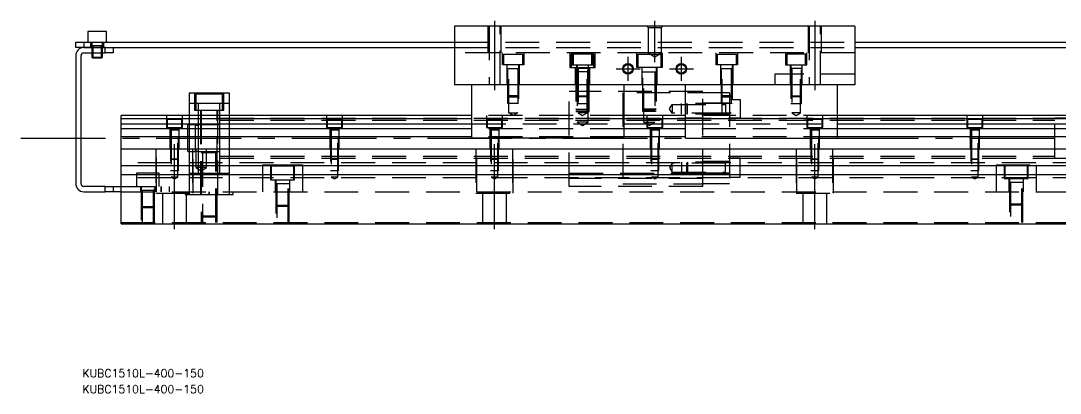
# Model space of a CAD drawing. Extents: x -21 to 603, y -311 to 112.
# Drawn here: x -20.6 to 369, y -310.7 to -171.2 of the extents above; entities that cross this region are included whole.
import ezdxf

# ---------------------------------------------------------------- set-up
doc = ezdxf.new("R2010")
doc.units = 0
doc.linetypes.add('CENTER', pattern=[50.8, 31.75, -6.35, 6.35, -6.35])
doc.linetypes.add('DASHED', pattern=[19.05, 12.7, -6.35])
doc.layers.get('0').update_dxf_attribs({"linetype": 'CONTINUOUS'})
doc.layers.add('CENTER', color=1, linetype='CENTER')
doc.styles.get("Standard").update_dxf_attribs({"font": 'txt.shx', "height": 3, "bigfont": 'bigfont.shx'})

# ---------------------------------------------------------------- blocks, each defined once
blk = doc.blocks.new('*U2')
at = {"color": 7, "linetype": 'CONTINUOUS'}
blk.add_text('KUBC1510L-400-150', height=3, dxfattribs=at).set_placement((2.49, -310.66))
blk = doc.blocks.new('*U3')
at = {"color": 7, "linetype": 'CONTINUOUS'}
blk.add_text('KUBC1510L-400-150', height=3, dxfattribs=at).set_placement((2.49, -304.7))

msp = doc.modelspace()

# ---------------------------------------------------------------- linework, layer by layer
at = {"color": 7, "linetype": 'CONTINUOUS'}
for p, q in [((11.5, -175.2), (4.5, -175.2)), ((4.5, -175.2), (4.5, -179.2)), ((11.5, -179.2), (11.5, -175.2)), ((142, -173.2), (142, -195.2)), ((292, -173.2), (142, -173.2)), ((292, -173.2), (292, -195.2)), ((0, -181.2), (0, -179.2)), ((0, -179.2), (3, -179.2)), ((3, -179.2), (3, -181.2)), ((3, -179.2), (142, -179.2)), ((292, -179.2), (431, -179.2)), ((3, -181.2), (0, -181.2)), ((3, -181.2), (11, -181.2)), ((11, -181.2), (3, -181.2)), ((11, -181.2), (142, -181.2)), ((11, -183.2), (11, -181.2)), ((14, -181.2), (14, -183.2)), ((292, -181.2), (423, -181.2)), ((0, -184.2), (0, -232.2)), ((2, -232.2), (2, -184.2)), ((3, -183.2), (11, -183.2)), ((6, -183.2), (6, -184.85)), ((6, -184.85), (10, -184.85)), ((6, -184.85), (6.35, -185.2)), ((6.35, -183.2), (6.35, -185.2)), ((9.65, -185.2), (6.35, -185.2)), ((9.65, -185.2), (9.65, -183.2)), ((9.65, -185.2), (10, -184.85)), ((10, -184.85), (10, -183.2)), ((14, -183.2), (11, -183.2)), ((42.5, -198.2), (57.5, -198.2)), ((42.5, -198.2), (42.5, -206.7)), ((57.5, -198.2), (57.5, -206.7)), ((292, -195.2), (142, -195.2)), ((148.5, -215.2), (148.5, -195.2)), ((205.5, -215.2), (205.5, -195.2)), ((228.5, -215.2), (228.5, -195.2)), ((285.5, -215.2), (285.5, -195.2)), ((148.5, -206.7), (17, -206.7)), ((17, -247.2), (17, -206.7)), ((148.5, -207.952272), (17, -207.952272)), ((17, -209.72668), (148.5, -209.72668)), ((228.5, -206.7), (205.5, -206.7)), ((228.5, -207.952272), (205.5, -207.952272)), ((205.5, -209.72668), (228.5, -209.72668)), ((417, -206.7), (285.5, -206.7)), ((417, -207.952272), (285.5, -207.952272)), ((285.5, -209.72668), (417, -209.72668)), ((148.5, -211.623076), (17, -211.623076)), ((228.5, -211.623076), (205.5, -211.623076)), ((417, -211.623076), (285.5, -211.623076)), ((148.5, -214.677372), (17, -214.677372)), ((205.5, -215.2), (148.5, -215.2)), ((228.5, -214.677372), (205.5, -214.677372)), ((228.5, -215.2), (285.5, -215.2)), ((417, -214.677372), (285.5, -214.677372)), ((17, -219.2), (417, -219.2)), ((53.000006, -220.7), (46.999994, -220.7)), ((53.000006, -220.7), (46.999994, -220.7)), ((417, -225.5), (17, -225.5)), ((417, -228.9), (17, -228.9)), ((11, -233.2), (3, -233.2)), ((11, -235.2), (11, -233.2)), ((11, -233.2), (14, -233.2)), ((14, -233.2), (14, -235.2)), ((14, -233.2), (17, -233.2)), ((3, -235.2), (11, -235.2)), ((14, -235.2), (11, -235.2)), ((17, -235.2), (14, -235.2)), ((17, -247.2), (417, -247.2))]:
    msp.add_line(p, q, dxfattribs=at)
at = {"color": 3, "linetype": 'DASHED'}
for p, q in [((154.500006, -173.2), (154.500006, -183.2)), ((154.9, -173.2), (154.9, -195.2)), ((159.1, -195.2), (159.1, -173.2)), ((159.499994, -183.2), (159.499994, -173.2)), ((214.5, -173.7), (214, -173.2)), ((214.5, -173.7), (214.5, -183.2)), ((214.5, -173.7), (219.5, -173.7)), ((219.5, -173.7), (220, -173.2)), ((219.5, -183.2), (219.5, -173.7)), ((274.500006, -173.2), (274.500006, -183.2)), ((274.9, -173.2), (274.9, -195.2)), ((279.1, -195.2), (279.1, -173.2)), ((279.499994, -183.2), (279.499994, -173.2)), ((5.5, -179.2), (5.5, -181.2)), ((6, -179.2), (6, -183.2)), ((10, -183.2), (10, -179.2)), ((10.5, -181.2), (10.5, -179.2)), ((142, -179.2), (292, -179.2)), ((9.783332, -180.6), (6.216708, -180.6)), ((6.35, -180.6), (6.35, -183.2)), ((9.65, -183.2), (9.65, -180.6)), ((142, -181.2), (292, -181.2)), ((292, -183.2), (142, -183.2)), ((160, -187.7), (160, -183.2)), ((160.5, -183.7), (167.5, -183.7)), ((160.5, -187.7), (160.5, -183.7)), ((167.5, -183.7), (167.5, -187.7)), ((168, -183.2), (168, -187.7)), ((185.25, -183.2), (185.25, -188.7)), ((186.5, -183.7), (185.75, -183.7)), ((185.75, -183.7), (185.75, -188.7)), ((186, -183.2), (186, -187.7)), ((193.5, -183.7), (186.5, -183.7)), ((186.5, -183.7), (186.5, -187.7)), ((193.5, -183.7), (186.5, -183.7)), ((193.5, -187.7), (193.5, -183.7)), ((194.25, -183.7), (193.5, -183.7)), ((194, -187.7), (194, -183.2)), ((194.25, -188.7), (194.25, -183.7)), ((194.75, -188.7), (194.75, -183.2)), ((210.25, -188.7), (210.25, -183.2)), ((210.75, -183.7), (211.5, -183.7)), ((210.75, -188.7), (210.75, -183.7)), ((211.5, -183.7), (218.5, -183.7)), ((219.5, -183.2), (214.5, -183.2)), ((214.5, -183.2), (217, -184.643376)), ((217, -184.643376), (219.5, -183.2)), ((218.5, -183.7), (219.25, -183.7)), ((219.25, -183.7), (219.25, -188.7)), ((219.75, -183.2), (219.75, -188.7)), ((240, -187.7), (240, -183.2)), ((240.5, -183.7), (247.5, -183.7)), ((240.5, -187.7), (240.5, -183.7)), ((247.5, -183.7), (247.5, -187.7)), ((248, -183.2), (248, -187.7)), ((266, -183.2), (266, -187.7)), ((273.5, -183.7), (266.5, -183.7)), ((266.5, -183.7), (266.5, -187.7)), ((273.5, -187.7), (273.5, -183.7)), ((274, -187.7), (274, -183.2)), ((168, -187.7), (160, -187.7)), ((161.75, -195.2), (161.75, -187.7)), ((162.000006, -202.2), (161.999986, -187.7)), ((161.999994, -189.1), (166.000006, -189.1)), ((162.35, -205.7), (162.35, -189.1)), ((165.65, -189.1), (165.65, -205.7)), ((166.000014, -187.7), (165.999994, -202.2)), ((166.25, -187.7), (166.25, -195.2)), ((185.25, -188.7), (194.75, -188.7)), ((186, -187.7), (194, -187.7)), ((187.25, -188.7), (187.25, -195.2)), ((192.500006, -190.3), (187.499994, -190.3)), ((187.500006, -188.7), (187.500006, -205.2)), ((187.75, -187.7), (187.75, -195.2)), ((187.9, -190.3), (187.9, -209.2)), ((187.999986, -187.7), (188.000006, -202.2)), ((192.000006, -189.1), (187.999994, -189.1)), ((188.35, -189.1), (188.35, -205.7)), ((191.65, -205.7), (191.65, -189.1)), ((191.999994, -202.2), (192.000014, -187.7)), ((192.1, -209.2), (192.1, -190.3)), ((192.25, -195.2), (192.25, -187.7)), ((192.499994, -205.2), (192.499994, -188.7)), ((192.75, -195.2), (192.75, -188.7)), ((219.75, -188.7), (210.25, -188.7)), ((212.25, -195.2), (212.25, -188.7)), ((212.499994, -190.3), (217.500006, -190.3)), ((212.500006, -205.2), (212.500006, -188.7)), ((212.9, -209.2), (212.9, -190.3)), ((217.1, -190.3), (217.1, -209.2)), ((217.499994, -188.7), (217.499994, -205.2)), ((217.75, -188.7), (217.75, -195.2)), ((248, -187.7), (240, -187.7)), ((241.75, -195.2), (241.75, -187.7)), ((242.000006, -202.2), (241.999986, -187.7)), ((241.999994, -189.1), (246.000006, -189.1)), ((242.35, -205.7), (242.35, -189.1)), ((245.65, -189.1), (245.65, -205.7)), ((246.000014, -187.7), (245.999994, -202.2)), ((246.25, -187.7), (246.25, -195.2)), ((266, -187.7), (274, -187.7)), ((267.75, -187.7), (267.75, -195.2)), ((267.999986, -187.7), (268.000006, -202.2)), ((272.000006, -189.1), (267.999994, -189.1)), ((268.35, -189.1), (268.35, -205.7)), ((271.65, -205.7), (271.65, -189.1)), ((271.999994, -202.2), (272.000014, -187.7)), ((272.25, -195.2), (272.25, -187.7)), ((262, -191.2), (262, -195.2)), ((292, -191.2), (262, -191.2)), ((44.5, -198.2), (44.5, -204.7)), ((55, -198.7), (45, -198.7)), ((45, -198.7), (45, -204.7)), ((55, -204.7), (55, -198.7)), ((55.5, -204.7), (55.5, -198.2)), ((185, -233.2), (185, -195.2)), ((235, -197.7), (185, -197.7)), ((242, -198.2), (205, -198.2)), ((205, -198.2), (205, -232.2)), ((235, -233.2), (235, -195.2)), ((235, -232.2), (235, -198.2)), ((242.35, -198.2), (242, -198.2)), ((245, -198.2), (242.35, -198.2)), ((245, -198.2), (245, -232.2)), ((46, -202.2), (42.5, -202.2)), ((46, -204.7), (46, -202.2)), ((54, -202.2), (46, -202.2)), ((54, -204.7), (54, -202.2)), ((57.5, -202.2), (54, -202.2)), ((166, -199.35), (162, -199.35)), ((162.35, -199.7), (162, -199.35)), ((165.999994, -202.2), (162.000006, -202.2)), ((162.35, -199.7), (165.65, -199.7)), ((166, -199.35), (165.65, -199.7)), ((188, -199.35), (192, -199.35)), ((188, -199.35), (188.35, -199.7)), ((188.000006, -202.2), (191.999994, -202.2)), ((191.65, -199.7), (188.35, -199.7)), ((191.65, -199.7), (192, -199.35)), ((222.547372, -204.2), (223.5, -202.55)), ((223.5, -202.55), (223.5, -205.85)), ((223.5, -202.55), (243.6, -202.55)), ((245, -202.199975), (227, -202.200006)), ((227, -206.199994), (227, -202.200006)), ((229, -202.55), (229.35, -202.2)), ((229, -202.55), (229, -204.9)), ((229.35, -204.9), (229.35, -202.2)), ((235, -201.95), (245, -201.95)), ((246, -199.35), (242, -199.35)), ((242.35, -199.7), (242, -199.35)), ((245.999994, -202.2), (242.000006, -202.2)), ((242.35, -199.7), (245.65, -199.7)), ((243.6, -202.199994), (243.6, -206.200006)), ((245, -200.7), (249, -200.7)), ((246, -199.35), (245.65, -199.7)), ((249, -200.7), (249, -207.7)), ((268, -199.35), (272, -199.35)), ((268, -199.35), (268.35, -199.7)), ((268.000006, -202.2), (271.999994, -202.2)), ((271.65, -199.7), (268.35, -199.7)), ((271.65, -199.7), (272, -199.35)), ((44.5, -204.7), (55.5, -204.7)), ((46, -206.7), (46, -204.7)), ((46.75, -204.7), (46.75, -236.2)), ((46.999939, -204.7), (47.000006, -246.7)), ((52.999994, -246.7), (53.000061, -204.7)), ((53.25, -236.2), (53.25, -204.7)), ((54, -206.7), (54, -204.7)), ((162.35, -205.7), (165.65, -205.7)), ((164, -206.652628), (162.35, -205.7)), ((165.65, -205.7), (164, -206.652628)), ((187.5, -204.3), (192.5, -204.3)), ((187.5, -204.3), (187.9, -204.7)), ((187.500006, -205.2), (192.499994, -205.2)), ((192.1, -204.7), (187.9, -204.7)), ((191.65, -205.7), (188.35, -205.7)), ((188.35, -205.7), (190, -206.652628)), ((190, -206.652628), (191.65, -205.7)), ((192.1, -204.7), (192.5, -204.3)), ((217.5, -204.3), (212.5, -204.3)), ((212.9, -204.7), (212.5, -204.3)), ((217.499994, -205.2), (212.500006, -205.2)), ((212.9, -204.7), (217.1, -204.7)), ((217.5, -204.3), (217.1, -204.7)), ((223.5, -205.85), (222.547372, -204.2)), ((243.6, -205.85), (223.5, -205.85)), ((245, -206.200025), (227, -206.199994)), ((229, -204.9), (229, -205.85)), ((229.35, -206.2), (229, -205.85)), ((229.35, -206.2), (229.35, -204.9)), ((245, -206.45), (235, -206.45)), ((242.35, -205.7), (245.65, -205.7)), ((244, -206.652628), (242.35, -205.7)), ((245.65, -205.7), (244, -206.652628)), ((271.65, -205.7), (268.35, -205.7)), ((268.35, -205.7), (270, -206.652628)), ((270, -206.652628), (271.65, -205.7)), ((34, -206.7), (34, -211.2)), ((39.75, -208.2), (34.25, -208.2)), ((34.25, -208.2), (34.25, -211.2)), ((39.75, -211.2), (39.75, -208.2)), ((40, -211.2), (40, -206.7)), ((42, -215.2), (42, -210.2)), ((42.5, -210.2), (42, -210.2)), ((42.5, -206.7), (42.5, -219.2)), ((44.85, -210.2), (42.5, -210.2)), ((44.85, -215.2), (44.85, -210.2)), ((46, -215.2), (46, -206.7)), ((47, -210.2), (46, -210.2)), ((53, -210.2), (47, -210.2)), ((54, -210.2), (53, -210.2)), ((54, -215.2), (54, -206.7)), ((54, -207.699332), (367.005, -207.699332)), ((54, -208.449332), (367, -208.449332)), ((57.5, -206.7), (57.5, -219.2)), ((94, -206.7), (94, -211.2)), ((99.75, -208.2), (94.25, -208.2)), ((94.25, -208.2), (94.25, -211.2)), ((99.75, -211.2), (99.75, -208.2)), ((100, -211.2), (100, -206.7)), ((205.5, -206.7), (148.5, -206.7)), ((205.5, -207.952272), (148.5, -207.952272)), ((148.5, -209.72668), (205.5, -209.72668)), ((154, -206.7), (154, -211.2)), ((159.75, -208.2), (154.25, -208.2)), ((154.25, -208.2), (154.25, -211.2)), ((159.75, -211.2), (159.75, -208.2)), ((160, -211.2), (160, -206.7)), ((192.1, -209.2), (187.9, -209.2)), ((187.9, -209.2), (190, -210.412436)), ((190, -210.412436), (192.1, -209.2)), ((212.9, -209.2), (217.1, -209.2)), ((215, -210.412436), (212.9, -209.2)), ((214, -206.7), (214, -211.2)), ((219.75, -208.2), (214.25, -208.2)), ((214.25, -208.2), (214.25, -211.2)), ((217.1, -209.2), (215, -210.412436)), ((219.75, -211.2), (219.75, -208.2)), ((220, -211.2), (220, -206.7)), ((285.5, -206.7), (228.5, -206.7)), ((235, -207.700006), (228.5, -207.700006)), ((285.5, -207.952272), (228.5, -207.952272)), ((228.5, -209.72668), (285.5, -209.72668)), ((245, -207.7), (249, -207.7)), ((249, -207.7), (245, -207.7)), ((274, -206.7), (274, -211.2)), ((279.75, -208.2), (274.25, -208.2)), ((274.25, -208.2), (274.25, -211.2)), ((279.75, -211.2), (279.75, -208.2)), ((280, -211.2), (280, -206.7)), ((334, -206.7), (334, -211.2)), ((339.75, -208.2), (334.25, -208.2)), ((334.25, -208.2), (334.25, -211.2)), ((339.75, -211.2), (339.75, -208.2)), ((340, -211.2), (340, -206.7)), ((377, -207.699332), (366.995, -207.699332)), ((367, -222.699338), (367, -207.699326)), ((34, -211.2), (40, -211.2)), ((35.25, -211.2), (35.25, -219.2)), ((38.500006, -212.2), (35.499994, -212.2)), ((35.500006, -211.2), (35.500006, -227.2)), ((35.75, -212.2), (35.75, -229.7)), ((38.25, -229.7), (38.25, -212.2)), ((38.499994, -227.2), (38.499994, -211.2)), ((38.75, -219.2), (38.75, -211.2)), ((46, -210.4), (44.85, -210.4)), ((94, -211.2), (100, -211.2)), ((95.25, -211.2), (95.25, -219.2)), ((98.500006, -212.2), (95.499994, -212.2)), ((95.500006, -211.2), (95.500006, -227.2)), ((95.75, -212.2), (95.75, -229.7)), ((98.25, -229.7), (98.25, -212.2)), ((98.499994, -227.2), (98.499994, -211.2)), ((98.75, -219.2), (98.75, -211.2)), ((205.5, -211.623076), (148.5, -211.623076)), ((154, -211.2), (160, -211.2)), ((155.25, -211.2), (155.25, -219.2)), ((158.500006, -212.2), (155.499994, -212.2)), ((155.500006, -211.2), (155.500006, -227.2)), ((155.75, -212.2), (155.75, -229.7)), ((158.25, -229.7), (158.25, -212.2)), ((158.499994, -227.2), (158.499994, -211.2)), ((158.75, -219.2), (158.75, -211.2)), ((214, -211.2), (220, -211.2)), ((215.25, -211.2), (215.25, -219.2)), ((218.500006, -212.2), (215.499994, -212.2)), ((215.500006, -211.2), (215.500006, -227.2)), ((215.75, -212.2), (215.75, -229.7)), ((218.25, -229.7), (218.25, -212.2)), ((218.499994, -227.2), (218.499994, -211.2)), ((218.75, -219.2), (218.75, -211.2)), ((285.5, -211.623076), (228.5, -211.623076)), ((274, -211.2), (280, -211.2)), ((275.25, -211.2), (275.25, -219.2)), ((278.500006, -212.2), (275.499994, -212.2)), ((275.500006, -211.2), (275.500006, -227.2)), ((275.75, -212.2), (275.75, -229.7)), ((278.25, -229.7), (278.25, -212.2)), ((278.499994, -227.2), (278.499994, -211.2)), ((278.75, -219.2), (278.75, -211.2)), ((334, -211.2), (340, -211.2)), ((335.25, -211.2), (335.25, -219.2)), ((338.500006, -212.2), (335.499994, -212.2)), ((335.500006, -211.2), (335.500006, -227.2)), ((335.75, -212.2), (335.75, -229.7)), ((338.25, -229.7), (338.25, -212.2)), ((338.499994, -227.2), (338.499994, -211.2)), ((338.75, -219.2), (338.75, -211.2)), ((42, -219.2), (42, -215.2)), ((44.85, -219.2), (44.85, -215.2)), ((46, -219.2), (46, -215.2)), ((54, -219.2), (54, -215.2)), ((205.5, -214.677372), (148.5, -214.677372)), ((285.5, -214.677372), (228.5, -214.677372)), ((30, -219.2), (30, -235.7)), ((30.291796, -235.2), (30.291796, -219.2)), ((42, -220.2), (42, -219.2)), ((42, -220.2), (42.5, -220.2)), ((42.5, -219.2), (42.5, -225.5)), ((42.5, -220.2), (44.85, -220.2)), ((43.708204, -219.2), (43.708204, -235.2)), ((44, -235.7), (44, -219.2)), ((44.85, -220.2), (44.85, -219.2)), ((44.85, -220), (46, -220)), ((45, -219.2), (45, -226.2)), ((46, -225.5), (46, -219.2)), ((46, -220.2), (47, -220.2)), ((47, -220.2), (53, -220.2)), ((47.5, -220.7), (47.5, -246.7)), ((49, -226.2), (49, -219.2)), ((52.5, -246.7), (52.5, -220.7)), ((53, -220.2), (54, -220.2)), ((54, -225.5), (54, -219.2)), ((54, -221.95), (367, -221.95)), ((57.5, -219.2), (57.5, -225.5)), ((150, -219.2), (150, -235.7)), ((150.291796, -235.2), (150.291796, -219.2)), ((163.708204, -219.2), (163.708204, -235.2)), ((164, -235.7), (164, -219.2)), ((270, -219.2), (270, -235.7)), ((270.291796, -235.2), (270.291796, -219.2)), ((283.708204, -219.2), (283.708204, -235.2)), ((284, -235.7), (284, -219.2)), ((417, -224.35), (17, -224.35)), ((35.5, -222.95), (38.5, -222.95)), ((35.5, -222.95), (35.75, -223.2)), ((38.25, -223.2), (35.75, -223.2)), ((38.25, -223.2), (38.5, -222.95)), ((42.5, -225.5), (42.5, -228.9)), ((46, -228.2), (46, -225.5)), ((54, -222.7), (367.005, -222.7)), ((54, -228.2), (54, -225.5)), ((57.5, -225.5), (57.5, -228.9)), ((70, -225.2), (70, -225.5)), ((70, -225.2), (73.708204, -225.2)), ((70, -225.5), (70, -228.9)), ((73, -225.2), (73, -230.7)), ((73.708204, -225.7), (73.25, -225.7)), ((73.25, -225.7), (73.25, -228.9)), ((73.708204, -225.2), (85, -225.2)), ((81.75, -225.7), (73.708204, -225.7)), ((81.75, -228.9), (81.75, -225.7)), ((82, -230.7), (82, -225.2)), ((85, -225.2), (85, -225.5)), ((85, -225.5), (85, -228.9)), ((95.5, -222.95), (98.5, -222.95)), ((95.5, -222.95), (95.75, -223.2)), ((98.25, -223.2), (95.75, -223.2)), ((98.25, -223.2), (98.5, -222.95)), ((155.5, -222.95), (158.5, -222.95)), ((155.5, -222.95), (155.75, -223.2)), ((158.25, -223.2), (155.75, -223.2)), ((158.25, -223.2), (158.5, -222.95)), ((215.5, -222.95), (218.5, -222.95)), ((215.5, -222.95), (215.75, -223.2)), ((218.25, -223.2), (215.75, -223.2)), ((218.25, -223.2), (218.5, -222.95)), ((223.5, -224.55), (222.547372, -226.2)), ((223.5, -227.85), (223.5, -224.55)), ((243.6, -224.55), (223.5, -224.55)), ((245, -224.199975), (227, -224.200006)), ((227, -224.200006), (227, -228.199994)), ((229.35, -224.2), (229, -224.55)), ((229, -225.5), (229, -224.55)), ((229, -227.85), (229, -225.5)), ((229.35, -224.2), (229.35, -225.5)), ((229.35, -225.5), (229.35, -228.2)), ((245, -223.95), (235, -223.95)), ((243.6, -228.200006), (243.6, -224.199994)), ((249, -222.7), (245, -222.7)), ((249, -229.7), (249, -222.7)), ((275.5, -222.95), (278.5, -222.95)), ((275.5, -222.95), (275.75, -223.2)), ((278.25, -223.2), (275.75, -223.2)), ((278.25, -223.2), (278.5, -222.95)), ((335.5, -222.95), (338.5, -222.95)), ((335.5, -222.95), (335.75, -223.2)), ((338.25, -223.2), (335.75, -223.2)), ((338.25, -223.2), (338.5, -222.95)), ((345, -225.2), (360, -225.2)), ((345, -225.2), (345, -235.2)), ((348, -225.2), (348, -230.2)), ((348.25, -225.2), (348.25, -225.5)), ((348.25, -225.5), (348.25, -228.9)), ((356.75, -225.5), (356.75, -225.2)), ((356.75, -228.9), (356.75, -225.5)), ((357, -230.2), (357, -225.2)), ((360, -225.2), (360, -235.2)), ((366.995, -222.699332), (377, -222.699332)), ((31.25, -228.2), (22.75, -228.2)), ((22.75, -228.2), (22.75, -228.9)), ((22.75, -228.9), (22.75, -233.2)), ((31.25, -228.9), (31.25, -228.2)), ((31.25, -233.2), (31.25, -228.9)), ((35.500006, -227.2), (38.499994, -227.2)), ((38.25, -229.7), (35.75, -229.7)), ((35.75, -229.7), (37, -230.421688)), ((37, -230.421688), (38.25, -229.7)), ((42.5, -228.2), (46, -228.2)), ((42.5, -228.9), (42.5, -236.2)), ((49, -226.2), (45, -226.2)), ((45, -226.2), (47, -227.3547)), ((46, -228.2), (47, -228.2)), ((47, -227.3547), (49, -226.2)), ((47, -228.2), (47.5, -228.2)), ((47.5, -228.2), (52.5, -228.2)), ((52.5, -228.2), (53, -228.2)), ((53, -228.2), (54, -228.2)), ((54, -228.2), (57.5, -228.2)), ((57.5, -228.9), (57.5, -236.2)), ((70, -228.9), (70, -235.2)), ((73.25, -228.9), (73.25, -230.7)), ((81.75, -230.7), (81.75, -228.9)), ((85, -228.9), (85, -235.2)), ((95.500006, -227.2), (98.499994, -227.2)), ((98.25, -229.7), (95.75, -229.7)), ((95.75, -229.7), (97, -230.421688)), ((97, -230.421688), (98.25, -229.7)), ((155.500006, -227.2), (158.499994, -227.2)), ((158.25, -229.7), (155.75, -229.7)), ((155.75, -229.7), (157, -230.421688)), ((157, -230.421688), (158.25, -229.7)), ((185, -228.2), (235, -228.2)), ((215.500006, -227.2), (218.499994, -227.2)), ((218.25, -229.7), (215.75, -229.7)), ((215.75, -229.7), (217, -230.421688)), ((217, -230.421688), (218.25, -229.7)), ((222.547372, -226.2), (223.5, -227.85)), ((223.5, -227.85), (243.6, -227.85)), ((245, -228.200025), (227, -228.199994)), ((229, -227.85), (229.35, -228.2)), ((235, -228.45), (245, -228.45)), ((245, -229.7), (249, -229.7)), ((275.500006, -227.2), (278.499994, -227.2)), ((278.25, -229.7), (275.75, -229.7)), ((275.75, -229.7), (277, -230.421688)), ((277, -230.421688), (278.25, -229.7)), ((335.500006, -227.2), (338.499994, -227.2)), ((338.25, -229.7), (335.75, -229.7)), ((335.75, -229.7), (337, -230.421688)), ((337, -230.421688), (338.25, -229.7)), ((348.25, -228.9), (348.25, -230.2)), ((356.75, -230.2), (356.75, -228.9)), ((417, -230.05), (17, -230.05)), ((17, -233.2), (35, -233.2)), ((24.25, -233.2), (24.25, -235.2)), ((24.5, -233.2), (24.5, -246.7)), ((29.5, -246.7), (29.5, -233.2)), ((29.75, -235.2), (29.75, -233.2)), ((32, -235.2), (32, -233.2)), ((32, -233.2), (32, -235.2)), ((35, -233.2), (35, -235.2)), ((73, -230.7), (82, -230.7)), ((74.75, -230.7), (74.75, -235.2)), ((80.000006, -232.3), (74.999994, -232.3)), ((75.000006, -230.7), (75.000006, -246.7)), ((75.4, -232.3), (75.4, -246.7)), ((79.6, -246.7), (79.6, -232.3)), ((79.999994, -246.7), (79.999994, -230.7)), ((80.25, -235.2), (80.25, -230.7)), ((235, -230.208332), (185, -230.208332)), ((235, -233.2), (185, -233.2)), ((205, -232.2), (235, -232.2)), ((245, -232.2), (235, -232.2)), ((348, -230.2), (357, -230.2)), ((349.75, -230.2), (349.75, -235.2)), ((355.000006, -231.8), (349.999994, -231.8)), ((349.999996, -230.2), (350.000006, -246.7)), ((350.4, -231.8), (350.4, -246.7)), ((354.6, -246.7), (354.6, -231.8)), ((354.999994, -246.7), (355.000004, -230.2)), ((355.25, -235.2), (355.25, -230.2)), ((17, -235.2), (417, -235.2)), ((29.5, -234.8), (24.5, -234.8)), ((24.9, -234.8), (24.9, -246.7)), ((29.1, -246.7), (29.1, -234.8)), ((30, -235.7), (44, -235.7)), ((32.5, -235.7), (32.5, -247.2)), ((41, -235.2), (41, -236.2)), ((41, -236.2), (50, -236.2)), ((41.5, -247.2), (41.5, -235.7)), ((50, -235.2), (50, -236.2)), ((50, -236.2), (50, -235.2)), ((50, -236.2), (59, -236.2)), ((59, -236.2), (59, -235.2)), ((150, -235.7), (164, -235.7)), ((152.5, -235.7), (152.5, -247.2)), ((161.5, -247.2), (161.5, -235.7)), ((270, -235.7), (284, -235.7)), ((272.5, -235.7), (272.5, -247.2)), ((281.5, -247.2), (281.5, -235.7)), ((24.5, -240.8), (29.5, -240.8)), ((24.5, -240.8), (24.9, -241.2)), ((29.1, -241.2), (24.9, -241.2)), ((29.1, -241.2), (29.5, -240.8)), ((75, -240.3), (80, -240.3)), ((75, -240.3), (75.4, -240.7)), ((79.6, -240.7), (75.4, -240.7)), ((79.6, -240.7), (80, -240.3)), ((350, -239.8), (355, -239.8)), ((350, -239.8), (350.4, -240.2)), ((354.6, -240.2), (350.4, -240.2)), ((354.6, -240.2), (355, -239.8)), ((47, -244.2), (53, -244.2)), ((47, -244.2), (47.5, -244.7)), ((52.5, -244.7), (47.5, -244.7)), ((52.5, -244.7), (53, -244.2)), ((17, -246.7), (417, -246.7)), ((24.500006, -247.2), (24.500006, -246.7)), ((24.9, -246.7), (24.9, -247.2)), ((29.1, -247.2), (29.1, -246.7)), ((29.499994, -246.7), (29.499994, -247.2))]:
    msp.add_line(p, q, dxfattribs=at)
at = {"color": 1, "linetype": 'CENTER'}
for p, q in [((37, -249.2), (37, -217.2)), ((157, -249.2), (157, -217.2)), ((277, -249.2), (277, -217.2))]:
    msp.add_line(p, q, dxfattribs=at)
at = {"color": 3, "linetype": 'CONTINUOUS'}
for centre in [(207, -189.2), (227, -189.2)]:
    msp.add_circle(centre, 2, dxfattribs=at)
at = {"color": 7, "linetype": 'CONTINUOUS'}
for centre in [(207, -189.2), (227, -189.2)]:
    msp.add_circle(centre, 1.65, dxfattribs=at)
for centre, radius, start, end in [((3, -184.2), 3, 90, 180), ((3, -184.2), 1, 90, 180), ((3, -232.2), 3, 180, 270), ((3, -232.2), 1, 180, 270)]:
    msp.add_arc(centre, radius, start, end, dxfattribs=at)
at = {"layer": 'CENTER', "color": 1, "linetype": 'CENTER'}
for p, q in [((157, -171.2), (157, -197.2)), ((217, -186.643376), (217, -171.2)), ((277, -171.2), (277, -197.2)), ((207, -193.7), (207, -184.7)), ((227, -193.7), (227, -184.7)), ((202.5, -189.2), (211.5, -189.2)), ((222.5, -189.2), (231.5, -189.2)), ((-20.607194, -215.2), (467.569477, -215.2))]:
    msp.add_line(p, q, dxfattribs=at)

# ---------------------------------------------------------------- block references
at = {"color": 7, "linetype": 'CONTINUOUS'}
for name in ['*U3', '*U2']:
    msp.add_blockref(name, (0, 0), dxfattribs=at)

doc.saveas('drawing.dxf')
